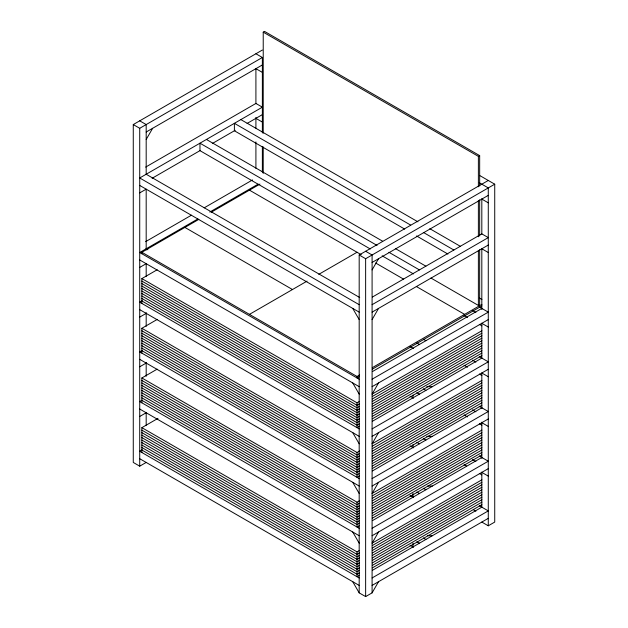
<?xml version="1.0" encoding="UTF-8"?>
<svg xmlns="http://www.w3.org/2000/svg" width="628" height="628" viewBox="0 0 628 628"><rect width="100%" height="100%" fill="white"/><g stroke="black" fill="none" stroke-linecap="round" stroke-linejoin="round"><path stroke-width="0.94" d="M146.183 139.471L152.635 128.293M372.09 269.899L378.543 258.72M372.09 319.589L378.543 308.411M372.09 394.117L378.543 382.939M372.09 443.808L378.543 432.629M372.09 493.498L378.543 482.32M372.09 543.189L378.543 532.002M352.724 581.693L359.185 592.871L365.637 596.6L372.09 592.871L378.543 581.693M263.226 133.16L263.226 32.146L264.514 31.4L479.666 155.618L479.666 186.021M146.183 462.444L139.722 466.172L133.269 462.444L133.269 124.564L262.363 50.036M133.269 124.564L139.722 128.293L262.363 57.486L262.363 132.901M146.183 132.021L262.363 64.943M145.665 167.095L255.91 103.447L262.363 107.176L139.722 177.975L359.185 304.682M152.117 178.281L200.458 150.367M212.327 143.514L235.225 130.294M247.094 123.441L262.363 114.626M139.722 192.882L146.183 189.161L146.183 249.92M145.665 241.631L191.454 215.192M204.179 207.844L252.519 179.938M197.914 218.921L139.722 252.511L359.185 379.218M209.783 212.06L258.124 184.153M141.873 253.751L141.873 252.26L198.778 219.407M211.236 212.217L259.929 184.106M139.722 267.418L146.183 263.689L146.183 276.367M141.873 303.442L141.873 278.596L157.165 269.773M142.148 300.804L139.722 302.201L359.185 428.9M139.722 317.109L146.183 313.38M141.873 353.132L141.873 328.287L157.165 319.464M142.148 350.487L139.722 351.884L359.185 478.591M263.226 32.146L478.379 156.364L479.666 155.618M139.722 366.791L146.183 363.07M249.457 314.369L307.053 281.116M318.812 274.326L357.034 252.26M141.873 402.815L141.873 377.978L157.165 369.146M359.185 592.871L359.185 254.992L488.278 180.464M359.185 254.992L365.637 258.72L494.731 184.192L494.731 522.072L488.278 525.793L481.817 522.072M372.09 262.449L488.278 195.371M142.148 400.177L139.722 401.575L359.185 528.281M139.722 416.482L146.183 412.753M141.873 452.505L141.873 427.66L158.013 418.342M372.42 297.036L481.817 233.875L488.278 237.604L372.09 304.682M372.09 312.132L488.278 245.053M142.148 449.868L139.722 451.265L359.185 577.964M430.941 278.039L478.379 305.428L479.666 304.682L479.666 249.763M141.873 252.26L357.034 376.478L359.577 375.01M372.278 367.678L481.88 304.399M359.577 376.502L357.034 377.97L357.034 376.478M372.318 369.146L481.88 305.891M372.42 371.572L481.817 308.411M372.09 379.218L488.278 312.14L479.282 306.943M372.09 386.667L488.278 319.589M141.873 278.596L357.034 402.815L359.577 401.347M372.318 393.991L481.88 330.736M359.577 403.828L357.034 405.303L141.873 281.085M372.318 396.472L481.88 333.225M359.577 406.316L357.034 407.784L141.873 283.566M372.318 398.961L481.88 335.705M359.577 408.797L357.034 410.272L141.873 286.054M372.318 401.441L481.88 338.194M359.577 411.285L357.034 412.753L141.873 288.535M372.318 403.93L481.88 340.674M359.577 413.766L357.034 415.241L141.873 291.023M372.318 406.41L481.88 343.155M359.577 416.254L357.034 417.722L141.873 293.504M372.318 408.899L481.88 345.643M359.577 418.735L357.034 420.21L141.873 295.992M372.318 411.379L481.88 348.124M359.577 421.223L357.034 422.691L141.873 298.473M372.318 413.868L481.88 350.612M359.577 423.704L357.034 425.18L141.873 300.961M372.318 416.348L481.88 353.093M359.577 426.192L357.034 427.66L357.034 402.815M372.318 418.837L481.88 355.581M372.42 421.262L481.817 358.101M372.09 428.9L488.278 361.822L479.282 356.633M372.09 436.358L488.278 369.28M141.873 328.287L357.034 452.505L359.577 451.03M372.318 443.682L481.88 380.427M359.577 453.518L357.034 454.986L141.873 330.768M372.318 446.163L481.88 382.907M359.577 455.999L357.034 457.474L141.873 333.256M372.318 448.651L481.88 385.396M359.577 458.487L357.034 459.955L141.873 335.737M372.318 451.132L481.88 387.876M359.577 460.968L357.034 462.444L141.873 338.225M372.318 453.612L481.88 390.365M359.577 463.456L357.034 464.924L141.873 340.706M372.318 456.101L481.88 392.845M359.577 465.937L357.034 467.413L141.873 343.194M372.318 458.581L481.88 395.334M359.577 468.425L357.034 469.893L141.873 345.675M372.318 461.07L481.88 397.814M359.577 470.906L357.034 472.382L141.873 348.163M372.318 463.55L481.88 400.303M359.577 473.394L357.034 474.862L141.873 350.644M372.318 466.039L481.88 402.784M359.577 475.875L357.034 477.351L357.034 452.505M372.318 468.519L481.88 405.272M372.42 470.945L481.817 407.784M372.09 478.591L488.278 411.513L479.282 406.316M372.09 486.041L488.278 418.962M141.873 377.978L357.034 502.196L359.577 500.72M372.318 493.365L481.88 430.109M359.577 503.209L357.034 504.676L141.873 380.458M372.318 495.853L481.88 432.598M359.577 505.689L357.034 507.165L141.873 382.947M372.318 498.334L481.88 435.078M359.577 508.178L357.034 509.646L141.873 385.427M372.318 500.822L481.88 437.567M359.577 510.658L357.034 512.134L141.873 387.908M372.318 503.303L481.88 440.047M359.577 513.147L357.034 514.615L141.873 390.396M372.318 505.791L481.88 442.536M359.577 515.627L357.034 517.095L141.873 392.877M372.318 508.272L481.88 445.017M359.577 518.116L357.034 519.584L141.873 395.365M372.318 510.76L481.88 447.505M359.577 520.596L357.034 522.064L141.873 397.846M372.318 513.241L481.88 449.986M359.577 523.085L357.034 524.553L141.873 400.334M372.318 515.729L481.88 452.474M359.577 525.565L357.034 527.033L357.034 502.196M372.318 518.21L481.88 454.955M372.42 520.636L481.817 457.474M372.09 528.281L488.278 461.203L479.282 456.007M372.09 535.731L488.278 468.653M141.873 427.66L357.034 551.879L359.577 550.411M372.318 543.055L481.88 479.8M359.577 552.891L357.034 554.367L141.873 430.149M372.318 545.536L481.88 482.288M359.577 555.38L357.034 556.848L141.873 432.629M372.318 548.024L481.88 484.769M359.577 557.86L357.034 559.336L141.873 435.118M372.318 550.505L481.88 487.257M359.577 560.349L357.034 561.817L141.873 437.598M372.318 552.993L481.88 489.738M359.577 562.829L357.034 564.305L141.873 440.087M372.318 555.474L481.88 492.226M359.577 565.318L357.034 566.786L141.873 442.567M372.318 557.962L481.88 494.707M359.577 567.798L357.034 569.274L141.873 445.056M372.318 560.443L481.88 497.195M359.577 570.287L357.034 571.755L141.873 447.536M372.318 562.931L481.88 499.676M359.577 572.767L357.034 574.243L141.873 450.025M372.318 565.412L481.88 502.165M359.577 575.256L357.034 576.724L357.034 551.879M372.318 567.9L481.88 504.645M372.42 570.326L481.817 507.165M372.09 577.964L488.278 510.886L479.282 505.697M372.09 585.422L488.278 518.343M426.805 386.667L432.339 386.667M426.805 436.358L432.339 436.358M427.723 486.041L432.339 486.041M427.723 535.731L432.339 535.731M479.8 175.573L494.731 184.192M255.91 53.757L262.363 57.486M479.282 182.724L488.278 187.913L488.278 525.793M255.91 68.664L262.363 72.393M481.817 199.1L488.278 202.82M255.91 118.354L262.363 122.083M481.817 248.782L488.278 252.511M240.846 119.595L417.942 221.841M429.803 228.686L460.308 246.302M410.634 225.075L234.393 123.323L234.393 130.773L404.707 229.102M423.35 232.415L453.848 250.023M416.568 235.955L447.921 254.057M206.424 139.471L382.664 241.223M395.373 248.562L425.878 266.178M479.345 298.041L481.888 299.509M377.059 245.438L199.971 143.2L199.971 150.649L370.284 248.978M388.92 252.291L419.425 269.899M382.146 255.832L413.491 273.934M472.499 310.483L475.891 312.438M139.722 120.835L146.183 124.564L146.183 174.513M365.637 251.271L372.09 254.992L372.09 592.871M481.817 323.318L488.278 327.039M249.457 190.151L361.265 254.709M375.67 263.022L403.623 279.162M416.325 286.494L464.61 314.369M464.1 315.57L467.491 317.525M479.345 324.37L481.888 325.838M472.499 360.174L475.891 362.128M146.183 174.254L359.703 297.531M423.335 339.238L425.878 340.706M481.817 373.001L488.278 376.729M464.1 365.261L467.491 367.215M479.345 374.06L481.888 375.528M416.882 342.966L419.425 344.434M139.722 185.433L359.185 312.132M410.108 346.507L413.491 348.462M184.907 227.422L292.483 289.532M472.499 409.856L475.891 411.811M423.335 388.928L425.878 390.396M481.817 422.691L488.278 426.42M464.1 414.943L467.491 416.906M479.345 423.751L481.888 425.219M416.882 392.657L419.425 394.125M410.108 396.19L413.491 398.152M146.183 248.782L147.87 249.763M139.722 259.968L359.185 386.667M472.499 459.547L475.891 461.502M423.335 438.619L425.878 440.087M481.817 472.382L488.278 476.11M464.1 464.634L466.643 466.102M479.345 473.434L481.888 474.901M416.882 442.34L419.425 443.808M410.108 445.88L413.491 447.835M139.722 309.651L359.185 436.358M473.347 509.724L475.891 511.192M423.335 488.301L425.878 489.769M416.882 492.03L419.425 493.498M410.108 495.57L413.491 497.525M139.722 359.342L359.185 486.041M423.335 537.992L425.878 539.46M416.882 541.721L419.425 543.189M410.108 545.261L413.491 547.216M139.722 409.032L359.185 535.731M139.722 458.715L359.185 585.422M352.724 308.411L359.185 319.589M352.724 382.939L359.185 394.117M352.724 432.629L359.185 443.808M352.724 482.32L359.185 493.498M352.724 532.002L359.185 543.189M481.817 198.88L481.817 234.134M481.817 248.829L481.817 309.549M481.817 323.255L481.817 358.517M481.817 373.205L481.817 408.459M481.817 422.173L481.817 458.409M481.817 472.123L481.817 507.377M479.666 199.751L479.666 236.034M478.379 156.364L478.379 186.767M478.379 200.497L478.379 236.78M478.379 250.509L478.379 305.428M412.973 395.051L412.973 397.846M412.973 444.742L412.973 447.536M412.973 493.498L412.973 497.227M412.973 543.189L412.973 546.91M365.637 258.72L365.637 596.6M263.226 146.889L263.226 173.367M262.363 146.607L262.363 172.072M255.91 68.452L255.91 103.706M255.91 117.42L255.91 128.191M255.91 141.904L255.91 168.343M146.183 312.603L146.183 326.309M146.183 362.552L146.183 376.258M146.183 412.494L146.183 425.227M139.722 128.293L139.722 466.172"/></g></svg>
